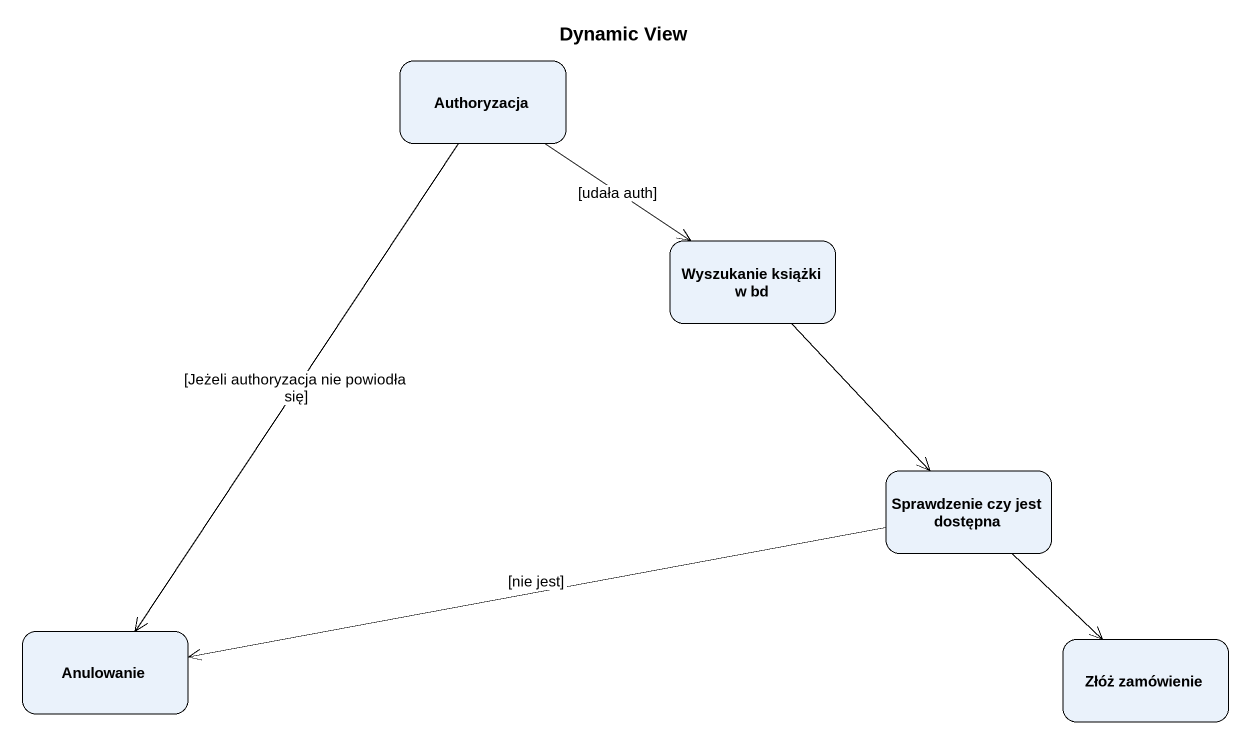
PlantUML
@startuml
title Dynamic View
hide empty description
state Authoryzacja
state "Wyszukanie książki w bd" as Wyszukanie_książki_w_bd
state "Sprawdzenie czy jest dostępna" as Sprawdzenie_czy_jest
state Anulowanie
state "Złóż zamówienie" as Złóż_zamówienie
Authoryzacja --> Wyszukanie_książki_w_bd : [udała auth]
Authoryzacja --> Anulowanie : [Jeżeli authoryzacja nie powiodła się]
Wyszukanie_książki_w_bd --> Sprawdzenie_czy_jest
Sprawdzenie_czy_jest -left-> Anulowanie : [nie jest]
Sprawdzenie_czy_jest --> Złóż_zamówienie
@enduml
